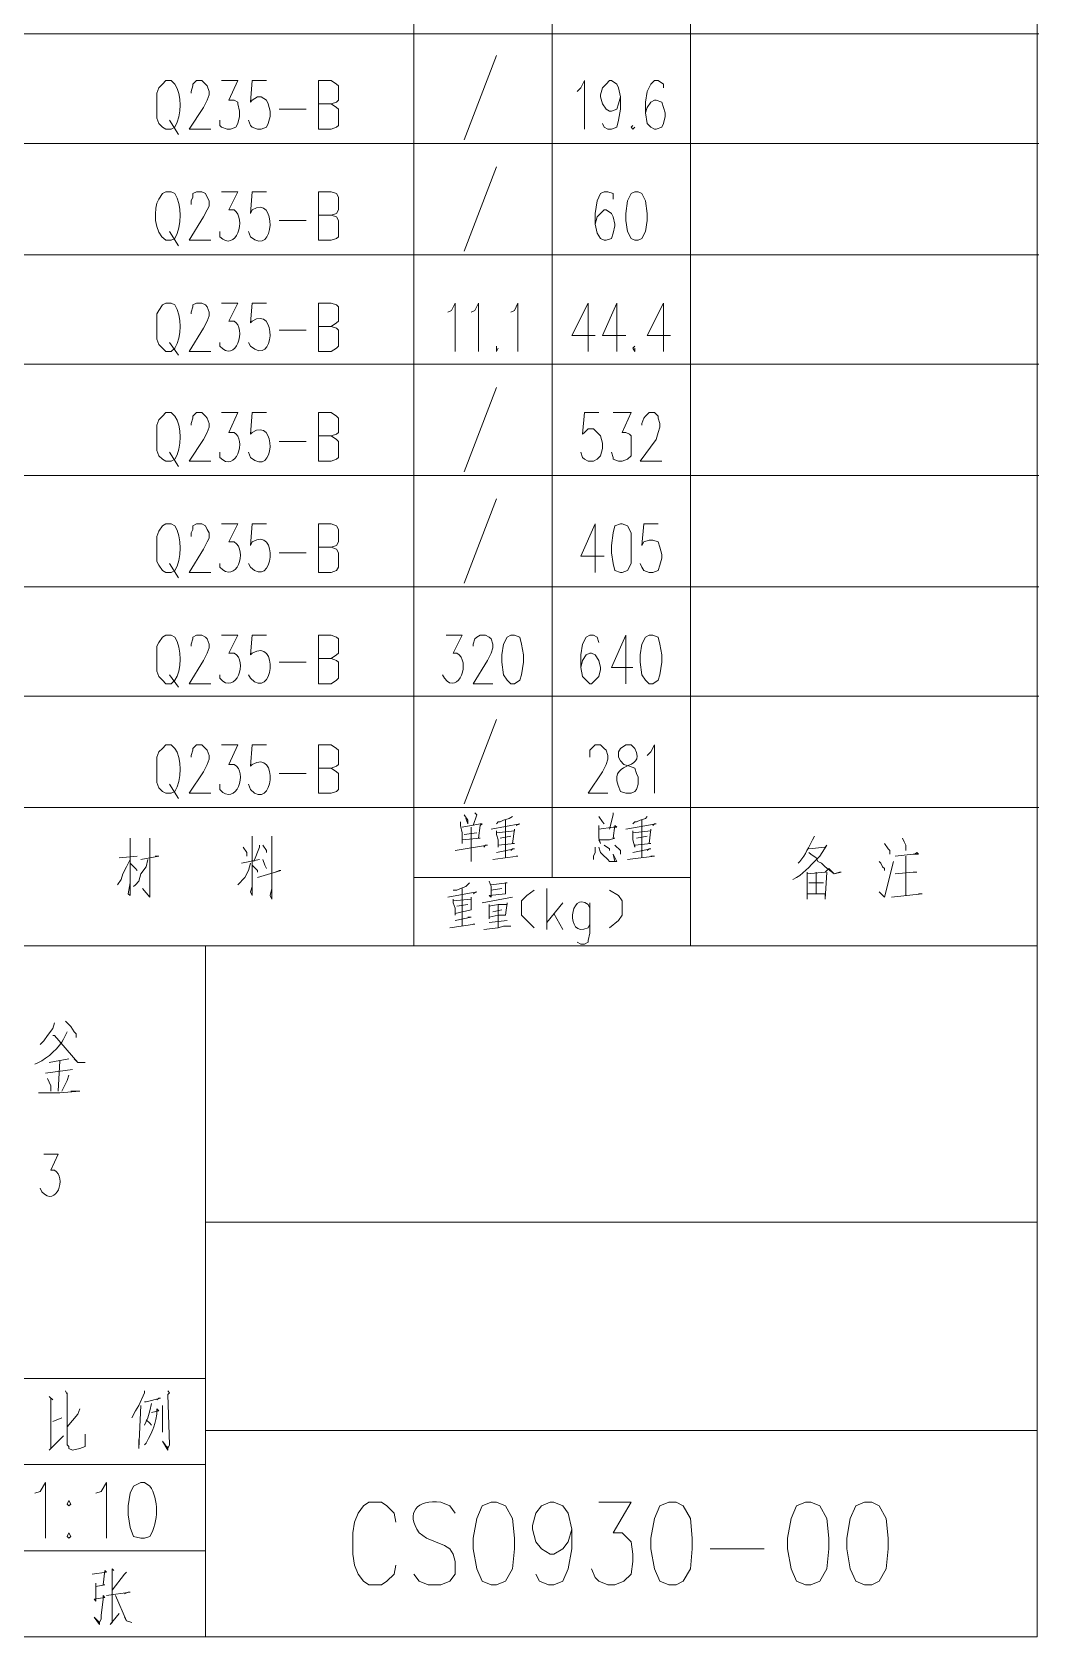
# Model space of a CAD drawing. Header units: millimetres. Extents: x 0 to 819, y 0 to 1152.
# Drawn here: x 718.3 to 819.2, y 14.4 to 175.3 of the extents above; entities that cross this region are included whole.
import ezdxf

# ---------------------------------------------------------------- set-up
doc = ezdxf.new("R2010")
doc.units = ezdxf.units.MM
doc.layers.add('1', color=7, linetype='Continuous')

msp = doc.modelspace()

# ---------------------------------------------------------------- linework, layer by layer
at = {"layer": '1', "color": 0, "lineweight": 18}
for points in [[(819, 14.361732), (43.56, 14.361732), (43.56, 1151.601732), (819, 1151.601732), (819, 14.361732)], [(819, 177.621732), (819, 166.461732)], [(819, 166.461732), (819, 144.321732)], [(819, 144.321732), (819, 133.161732)], [(819, 133.161732), (819, 122.001732)], [(819, 122.001732), (819, 111.021732)], [(819, 111.021732), (819, 83.481732)], [(569.34, 83.661732), (819, 83.661732)], [(569.34, 83.661732), (819, 83.661732)], [(735.66, 83.661732), (735.66, 14.361732)]]:
    msp.add_lwpolyline(points, dxfattribs=at)
at = {"layer": '1', "color": 0, "lineweight": 9}
for points in [[(756.54, 175.101732), (756.54, 186.261732)], [(770.4, 175.101732), (770.4, 186.261732)], [(784.26, 175.101732), (784.26, 186.261732)], [(819.18, 175.101732), (569.34, 175.101732)], [(819.18, 175.101732), (569.34, 175.101732)], [(756.54, 164.121732), (756.54, 175.101732)], [(770.4, 175.101732), (770.4, 164.121732)], [(770.4, 164.121732), (770.4, 175.101732)], [(784.26, 164.121732), (784.26, 175.101732)], [(764.82, 172.941732), (761.58, 164.481732)], [(734.22, 169.161732), (734.22, 169.341732), (734.4, 169.881732), (734.4, 170.061732), (734.76, 170.421732), (735.3, 170.421732), (735.66, 170.061732), (735.84, 169.881732), (736.02, 169.341732), (736.02, 168.981732), (735.84, 168.441732), (735.48, 167.721732), (734.04, 165.561732), (736.2, 165.561732)], [(737.28, 170.421732), (738.9, 170.421732), (738, 168.441732), (738.54, 168.441732), (738.9, 168.261732), (738.9, 168.081732), (739.08, 167.361732), (739.08, 166.821732), (738.9, 166.101732), (738.72, 165.741732), (738.18, 165.561732), (737.82, 165.561732), (737.28, 165.741732), (737.1, 165.921732), (737.1, 166.461732)], [(741.78, 170.421732), (740.34, 170.421732), (740.16, 168.261732), (740.34, 168.441732), (740.88, 168.801732), (741.24, 168.801732), (741.78, 168.441732), (741.96, 168.081732), (742.14, 167.361732), (742.14, 166.821732), (741.96, 166.101732), (741.78, 165.741732), (741.24, 165.561732), (740.88, 165.561732), (740.34, 165.741732), (740.16, 165.921732), (739.98, 166.461732)], [(747, 165.561732), (747, 170.421732), (748.26, 170.421732), (748.8, 170.061732), (748.98, 169.881732), (748.98, 169.341732), (748.98, 168.981732), (748.98, 168.441732), (748.8, 168.261732), (748.26, 168.081732), (747, 168.081732)], [(772.92, 169.341732), (773.28, 169.701732), (773.64, 170.421732), (773.64, 165.561732)], [(777.24, 168.801732), (777.06, 168.081732), (776.88, 167.541732), (776.34, 167.361732), (776.16, 167.361732), (775.8, 167.541732), (775.44, 168.081732), (775.26, 168.801732), (775.26, 168.981732), (775.44, 169.701732), (775.8, 170.061732), (776.16, 170.421732), (776.34, 170.421732), (776.88, 170.061732), (777.06, 169.701732), (777.24, 168.801732), (777.24, 167.541732), (777.06, 166.461732), (776.88, 165.741732), (776.34, 165.561732), (775.98, 165.561732), (775.62, 165.741732), (775.44, 166.101732)], [(781.56, 169.701732), (781.56, 170.061732), (781.02, 170.421732), (780.66, 170.421732), (780.3, 170.061732), (779.94, 169.341732), (779.76, 168.261732), (779.76, 167.181732), (779.94, 166.101732), (780.3, 165.741732), (780.66, 165.561732), (780.84, 165.561732), (781.38, 165.741732), (781.56, 166.101732), (781.74, 166.821732), (781.74, 167.181732), (781.56, 167.721732), (781.38, 168.261732), (780.84, 168.441732), (780.66, 168.441732), (780.3, 168.261732), (779.94, 167.721732), (779.76, 167.181732)], [(743.04, 167.541732), (745.74, 167.541732)], [(748.26, 168.081732), (748.8, 167.721732), (748.98, 167.541732), (748.98, 167.181732), (748.98, 166.461732), (748.98, 165.921732), (748.8, 165.741732), (748.26, 165.561732), (747, 165.561732)], [(732.06, 166.461732), (732.96, 165.021732)], [(778.5, 165.921732), (778.32, 165.741732), (778.5, 165.561732), (778.68, 165.741732)], [(819.18, 164.121732), (569.34, 164.121732)], [(819.18, 164.121732), (569.34, 164.121732)], [(756.54, 152.961732), (756.54, 164.121732)], [(770.4, 164.121732), (770.4, 152.961732)], [(770.4, 152.961732), (770.4, 164.121732)], [(784.26, 152.961732), (784.26, 164.121732)], [(764.82, 161.781732), (761.58, 153.321732)], [(734.22, 158.001732), (734.22, 158.361732), (734.4, 158.721732), (734.4, 159.081732), (734.76, 159.261732), (735.3, 159.261732), (735.66, 159.081732), (735.84, 158.721732), (736.02, 158.361732), (736.02, 157.821732), (735.84, 157.461732), (735.48, 156.741732), (734.04, 154.401732), (736.2, 154.401732)], [(747, 154.401732), (747, 159.261732), (748.26, 159.261732), (748.8, 159.081732), (748.98, 158.721732), (748.98, 158.361732), (748.98, 157.821732), (748.98, 157.461732), (748.8, 157.101732), (748.26, 156.921732), (747, 156.921732)], [(776.52, 158.541732), (776.52, 159.081732), (775.98, 159.261732), (775.62, 159.261732), (775.26, 159.081732), (774.9, 158.361732), (774.72, 157.101732), (774.72, 156.021732), (774.9, 155.121732), (775.26, 154.581732), (775.62, 154.401732), (775.8, 154.401732), (776.34, 154.581732), (776.52, 155.121732), (776.7, 155.841732), (776.7, 156.021732), (776.52, 156.741732), (776.34, 157.101732), (775.8, 157.461732), (775.62, 157.461732), (775.26, 157.101732), (774.9, 156.741732), (774.72, 156.021732)], [(778.68, 159.261732), (778.32, 159.081732), (777.96, 158.361732), (777.78, 157.101732), (777.78, 156.381732), (777.96, 155.301732), (778.32, 154.581732), (778.68, 154.401732), (779.04, 154.401732), (779.4, 154.581732), (779.76, 155.301732), (779.94, 156.381732), (779.94, 157.101732), (779.76, 158.361732), (779.4, 159.081732), (779.04, 159.261732), (778.68, 159.261732)], [(743.04, 156.381732), (745.74, 156.381732)], [(748.26, 156.921732), (748.8, 156.741732), (748.98, 156.381732), (748.98, 156.021732), (748.98, 155.301732), (748.98, 154.761732), (748.8, 154.581732), (748.26, 154.401732), (747, 154.401732)], [(732.06, 155.301732), (732.96, 153.861732)], [(819.18, 152.961732), (569.34, 152.961732)], [(819.18, 152.961732), (569.34, 152.961732)], [(756.54, 141.981732), (756.54, 152.961732)], [(770.4, 152.961732), (770.4, 141.981732)], [(770.4, 141.981732), (770.4, 152.961732)], [(784.26, 141.981732), (784.26, 152.961732)], [(734.22, 147.021732), (734.22, 147.201732), (734.4, 147.741732), (734.4, 147.921732), (734.76, 148.101732), (735.3, 148.101732), (735.66, 147.921732), (735.84, 147.741732), (736.02, 147.201732), (736.02, 146.841732), (735.84, 146.301732), (735.48, 145.581732), (734.04, 143.241732), (736.2, 143.241732)], [(747, 143.241732), (747, 148.101732), (748.26, 148.101732), (748.8, 147.921732), (748.98, 147.741732), (748.98, 147.201732), (748.98, 146.841732), (748.98, 146.301732), (748.8, 146.121732), (748.26, 145.761732), (747, 145.761732)], [(759.96, 147.201732), (760.32, 147.381732), (760.68, 148.101732), (760.68, 143.241732)], [(762.3, 147.201732), (762.66, 147.381732), (763.02, 148.101732), (763.02, 143.241732)], [(766.26, 147.201732), (766.62, 147.381732), (766.98, 148.101732), (766.98, 143.241732)], [(774, 148.101732), (772.38, 144.861732), (774.72, 144.861732)], [(774, 148.101732), (774, 143.241732)], [(776.88, 148.101732), (775.44, 144.861732), (777.78, 144.861732)], [(776.88, 148.101732), (776.88, 143.241732)], [(781.56, 148.101732), (779.94, 144.861732), (782.28, 144.861732)], [(781.56, 148.101732), (781.56, 143.241732)], [(743.04, 145.401732), (745.74, 145.401732)], [(748.26, 145.761732), (748.8, 145.581732), (748.98, 145.401732), (748.98, 144.861732), (748.98, 144.141732), (748.98, 143.781732), (748.8, 143.601732), (748.26, 143.241732), (747, 143.241732)], [(732.06, 144.141732), (732.96, 142.881732)], [(764.82, 143.781732), (764.82, 143.601732), (764.82, 143.241732), (765, 143.601732)], [(778.68, 143.781732), (778.5, 143.601732), (778.68, 143.241732), (778.68, 143.601732)], [(819.18, 141.981732), (569.34, 141.981732)], [(819.18, 141.981732), (569.34, 141.981732)], [(756.54, 130.821732), (756.54, 141.981732)], [(770.4, 141.981732), (770.4, 130.821732)], [(770.4, 130.821732), (770.4, 141.981732)], [(784.26, 130.821732), (784.26, 141.981732)], [(764.82, 139.641732), (761.58, 131.181732)], [(734.22, 135.861732), (734.22, 136.041732), (734.4, 136.581732), (734.4, 136.761732), (734.76, 137.121732), (735.3, 137.121732), (735.66, 136.761732), (735.84, 136.581732), (736.02, 136.041732), (736.02, 135.681732), (735.84, 135.141732), (735.48, 134.421732), (734.04, 132.261732), (736.2, 132.261732)], [(747, 132.261732), (747, 137.121732), (748.26, 137.121732), (748.8, 136.761732), (748.98, 136.581732), (748.98, 136.041732), (748.98, 135.681732), (748.98, 135.141732), (748.8, 134.961732), (748.26, 134.781732), (747, 134.781732)], [(775.08, 137.121732), (773.64, 137.121732), (773.46, 134.961732), (773.64, 135.141732), (774, 135.501732), (774.54, 135.501732), (774.9, 135.141732), (775.26, 134.781732), (775.44, 134.061732), (775.44, 133.521732), (775.26, 132.801732), (774.9, 132.441732), (774.54, 132.261732), (774, 132.261732), (773.64, 132.441732), (773.46, 132.621732), (773.28, 133.161732)], [(776.52, 137.121732), (778.32, 137.121732), (777.42, 135.141732), (777.78, 135.141732), (778.14, 134.961732), (778.32, 134.781732), (778.32, 134.061732), (778.32, 133.521732), (778.32, 132.801732), (777.96, 132.441732), (777.42, 132.261732), (777.06, 132.261732), (776.52, 132.441732), (776.52, 132.621732), (776.34, 133.161732)], [(779.4, 135.861732), (779.4, 136.041732), (779.58, 136.581732), (779.76, 136.761732), (780.12, 137.121732), (780.66, 137.121732), (781.02, 136.761732), (781.02, 136.581732), (781.2, 136.041732), (781.2, 135.681732), (781.02, 135.141732), (780.84, 134.421732), (779.22, 132.261732), (781.38, 132.261732)], [(743.04, 134.241732), (745.74, 134.241732)], [(748.26, 134.781732), (748.8, 134.421732), (748.98, 134.241732), (748.98, 133.881732), (748.98, 133.161732), (748.98, 132.621732), (748.8, 132.441732), (748.26, 132.261732), (747, 132.261732)], [(732.06, 133.161732), (732.96, 131.721732)], [(819.18, 130.821732), (569.34, 130.821732)], [(819.18, 130.821732), (569.34, 130.821732)], [(756.54, 119.661732), (756.54, 130.821732)], [(770.4, 130.821732), (770.4, 119.661732)], [(770.4, 119.661732), (770.4, 130.821732)], [(784.26, 119.661732), (784.26, 130.821732)], [(764.82, 128.481732), (761.58, 120.021732)], [(734.22, 124.701732), (734.22, 125.061732), (734.4, 125.421732), (734.4, 125.781732), (734.76, 125.961732), (735.3, 125.961732), (735.66, 125.781732), (735.84, 125.421732), (736.02, 125.061732), (736.02, 124.521732), (735.84, 124.161732), (735.48, 123.441732), (734.04, 121.101732), (736.2, 121.101732)], [(747, 121.101732), (747, 125.961732), (748.26, 125.961732), (748.8, 125.781732), (748.98, 125.421732), (748.98, 125.061732), (748.98, 124.521732), (748.98, 124.161732), (748.8, 123.801732), (748.26, 123.621732), (747, 123.621732)], [(774.72, 125.961732), (773.28, 122.721732), (775.62, 122.721732)], [(774.72, 125.961732), (774.72, 121.101732)], [(777.24, 125.961732), (776.7, 125.781732), (776.52, 125.061732), (776.34, 123.801732), (776.34, 123.081732), (776.52, 122.001732), (776.7, 121.281732), (777.24, 121.101732), (777.42, 121.101732), (777.96, 121.281732), (778.32, 122.001732), (778.32, 123.081732), (778.32, 123.801732), (778.32, 125.061732), (777.96, 125.781732), (777.42, 125.961732), (777.24, 125.961732)], [(781.02, 125.961732), (779.58, 125.961732), (779.4, 123.801732), (779.58, 124.161732), (780.12, 124.341732), (780.48, 124.341732), (781.02, 124.161732), (781.2, 123.621732), (781.38, 122.901732), (781.38, 122.541732), (781.2, 121.821732), (781.02, 121.281732), (780.48, 121.101732), (780.12, 121.101732), (779.58, 121.281732), (779.4, 121.641732), (779.22, 122.001732)], [(743.04, 123.081732), (745.74, 123.081732)], [(748.26, 123.621732), (748.8, 123.441732), (748.98, 123.081732), (748.98, 122.721732), (748.98, 122.001732), (748.98, 121.641732), (748.8, 121.281732), (748.26, 121.101732), (747, 121.101732)], [(732.06, 122.001732), (732.96, 120.561732)], [(819.18, 119.661732), (569.34, 119.661732)], [(819.18, 119.661732), (569.34, 119.661732)], [(756.54, 108.681732), (756.54, 119.661732)], [(770.4, 119.661732), (770.4, 108.681732)], [(770.4, 108.681732), (770.4, 119.661732)], [(784.26, 108.681732), (784.26, 119.661732)], [(734.22, 113.721732), (734.22, 113.901732), (734.4, 114.441732), (734.4, 114.621732), (734.76, 114.801732), (735.3, 114.801732), (735.66, 114.621732), (735.84, 114.441732), (736.02, 113.901732), (736.02, 113.541732), (735.84, 113.001732), (735.48, 112.281732), (734.04, 109.941732), (736.2, 109.941732)], [(747, 109.941732), (747, 114.801732), (748.26, 114.801732), (748.8, 114.621732), (748.98, 114.441732), (748.98, 113.901732), (748.98, 113.541732), (748.98, 113.001732), (748.8, 112.821732), (748.26, 112.461732), (747, 112.461732)], [(762.48, 113.721732), (762.48, 113.901732), (762.66, 114.441732), (762.84, 114.621732), (763.2, 114.801732), (763.74, 114.801732), (764.1, 114.621732), (764.28, 114.441732), (764.46, 113.901732), (764.46, 113.541732), (764.28, 113.001732), (763.92, 112.281732), (762.48, 109.941732), (764.46, 109.941732)], [(766.26, 114.801732), (765.9, 114.621732), (765.54, 113.901732), (765.36, 112.821732), (765.36, 112.101732), (765.54, 110.841732), (765.9, 110.301732), (766.26, 109.941732), (766.62, 109.941732), (767.16, 110.301732), (767.34, 110.841732), (767.52, 112.101732), (767.52, 112.821732), (767.34, 113.901732), (767.16, 114.621732), (766.62, 114.801732), (766.26, 114.801732)], [(775.08, 114.081732), (774.9, 114.621732), (774.54, 114.801732), (774.18, 114.801732), (773.82, 114.621732), (773.46, 113.901732), (773.28, 112.821732), (773.28, 111.561732), (773.46, 110.661732), (773.82, 110.301732), (774.18, 109.941732), (774.36, 109.941732), (774.72, 110.301732), (775.08, 110.661732), (775.26, 111.381732), (775.26, 111.561732), (775.08, 112.281732), (774.72, 112.821732), (774.36, 113.001732), (774.18, 113.001732), (773.82, 112.821732), (773.46, 112.281732), (773.28, 111.561732)], [(777.78, 114.801732), (776.34, 111.561732), (778.5, 111.561732)], [(777.78, 114.801732), (777.78, 109.941732)], [(780.12, 114.801732), (779.76, 114.621732), (779.4, 113.901732), (779.22, 112.821732), (779.22, 112.101732), (779.4, 110.841732), (779.76, 110.301732), (780.12, 109.941732), (780.48, 109.941732), (781.02, 110.301732), (781.2, 110.841732), (781.38, 112.101732), (781.38, 112.821732), (781.2, 113.901732), (781.02, 114.621732), (780.48, 114.801732), (780.12, 114.801732)], [(743.04, 112.101732), (745.74, 112.101732)], [(748.26, 112.461732), (748.8, 112.281732), (748.98, 112.101732), (748.98, 111.561732), (748.98, 110.841732), (748.98, 110.481732), (748.8, 110.301732), (748.26, 109.941732), (747, 109.941732)], [(732.06, 110.841732), (732.96, 109.581732)], [(819.18, 108.681732), (569.34, 108.681732)], [(819.18, 108.681732), (569.34, 108.681732)], [(756.54, 97.521732), (756.54, 108.681732)], [(770.4, 108.681732), (770.4, 97.521732)], [(770.4, 97.521732), (770.4, 108.681732)], [(784.26, 97.521732), (784.26, 108.681732)], [(764.82, 106.341732), (761.58, 97.881732)], [(734.22, 102.561732), (734.22, 102.741732), (734.4, 103.281732), (734.4, 103.461732), (734.76, 103.821732), (735.3, 103.821732), (735.66, 103.461732), (735.84, 103.281732), (736.02, 102.741732), (736.02, 102.381732), (735.84, 101.841732), (735.48, 101.121732), (734.04, 98.961732), (736.2, 98.961732)], [(747, 98.961732), (747, 103.821732), (748.26, 103.821732), (748.8, 103.461732), (748.98, 103.281732), (748.98, 102.741732), (748.98, 102.381732), (748.98, 101.841732), (748.8, 101.661732), (748.26, 101.481732), (747, 101.481732)], [(774.18, 102.561732), (774.18, 102.741732), (774.18, 103.281732), (774.36, 103.461732), (774.72, 103.821732), (775.26, 103.821732), (775.62, 103.461732), (775.8, 103.281732), (775.98, 102.741732), (775.98, 102.381732), (775.8, 101.841732), (775.44, 101.121732), (774, 98.961732), (775.98, 98.961732)], [(779.94, 102.741732), (780.3, 103.101732), (780.66, 103.821732), (780.66, 98.961732)], [(748.26, 101.481732), (748.8, 101.121732), (748.98, 100.941732), (748.98, 100.581732), (748.98, 99.861732), (748.98, 99.321732), (748.8, 99.141732), (748.26, 98.961732), (747, 98.961732)], [(732.06, 99.861732), (732.96, 98.421732)], [(743.04, 100.941732), (745.74, 100.941732)], [(819.18, 97.521732), (569.34, 97.521732)], [(756.54, 83.661732), (756.54, 97.521732)], [(761.58, 96.801732), (761.94, 96.261732), (761.94, 95.901732), (761.76, 96.441732)], [(762.66, 96.981732), (762.84, 96.801732), (762.84, 96.801732), (762.48, 95.721732)], [(766.44, 96.621732), (766.08, 96.441732), (765.54, 96.261732), (765.18, 96.081732), (765, 96.081732), (764.82, 95.901732)], [(770.4, 90.501732), (770.4, 97.521732)], [(775.08, 96.621732), (775.44, 96.081732), (775.62, 95.901732)], [(776.52, 96.981732), (776.52, 96.801732), (776.16, 95.361732)], [(779.94, 96.621732), (779.76, 96.441732), (779.22, 96.261732), (778.86, 96.081732), (778.68, 96.081732), (778.5, 95.901732)], [(784.26, 83.661732), (784.26, 97.521732)], [(761.22, 96.081732), (761.22, 95.721732), (761.4, 95.001732), (761.4, 93.921732), (761.4, 94.281732), (763.2, 94.461732), (763.02, 94.461732), (763.2, 95.721732), (763.38, 95.901732), (763.2, 95.901732), (763.2, 95.901732), (761.4, 95.541732)], [(761.58, 94.821732), (762.84, 95.001732)], [(762.3, 95.541732), (762.3, 93.381732), (762.3, 92.301732), (762.3, 92.121732), (762.3, 92.301732), (762.3, 92.841732)], [(764.28, 95.361732), (767.16, 95.901732), (767.16, 95.901732), (766.8, 95.721732)], [(764.82, 95.181732), (764.82, 94.821732), (765, 94.281732), (765, 93.561732), (765, 93.741732), (766.62, 93.921732), (766.44, 93.921732), (766.62, 95.361732), (766.62, 95.181732), (764.82, 95.001732)], [(765.72, 96.261732), (765.72, 92.481732)], [(775.08, 95.721732), (775.08, 95.361732), (775.08, 94.461732), (775.26, 93.921732), (775.08, 94.281732), (776.16, 94.281732), (776.7, 94.461732), (776.52, 94.461732), (776.7, 95.721732), (776.88, 95.541732), (776.52, 95.541732), (775.08, 95.361732)], [(777.78, 95.361732), (780.84, 95.901732), (780.66, 95.901732), (780.48, 95.721732)], [(778.5, 95.181732), (778.5, 94.821732), (778.5, 94.281732), (778.68, 93.561732), (778.68, 93.741732), (780.3, 93.921732), (780.12, 93.921732), (780.3, 95.361732), (780.3, 95.181732), (778.5, 95.001732)], [(779.4, 96.261732), (779.4, 92.481732)], [(728.1, 94.461732), (728.1, 94.281732), (728.1, 88.701732), (727.92, 88.881732), (728.1, 89.961732)], [(730.08, 94.461732), (730.08, 94.281732), (730.08, 88.881732), (730.08, 88.521732), (730.08, 88.521732), (729.36, 89.421732), (730.08, 88.521732)], [(739.44, 93.561732), (739.8, 93.021732), (739.8, 92.841732), (739.8, 92.661732)], [(740.34, 94.641732), (740.34, 94.281732), (740.34, 88.701732), (740.16, 89.061732), (740.34, 89.601732)], [(741.06, 93.741732), (741.06, 93.561732), (740.52, 92.121732)], [(741.42, 93.741732), (741.78, 93.201732), (741.78, 93.021732)], [(742.32, 94.641732), (742.32, 94.281732), (742.32, 88.341732), (742.14, 88.701732), (742.32, 89.421732)], [(760.68, 93.201732), (763.92, 93.741732), (763.74, 93.741732), (763.56, 93.561732)], [(764.82, 93.021732), (766.62, 93.381732), (766.44, 93.381732), (766.26, 93.201732)], [(765.18, 94.461732), (766.26, 94.641732)], [(774.72, 93.561732), (774.72, 93.021732), (774.54, 92.661732), (774.54, 92.481732), (774.54, 92.301732)], [(775.08, 93.561732), (775.26, 93.021732), (775.62, 92.661732), (775.8, 92.481732), (775.98, 92.301732), (776.16, 92.121732), (776.52, 92.121732), (776.88, 92.121732), (776.52, 92.841732), (776.7, 92.121732)], [(775.62, 93.741732), (776.16, 93.381732), (776.16, 93.201732)], [(776.7, 93.741732), (777.24, 93.201732), (777.24, 93.201732), (777.24, 92.841732)], [(778.5, 93.021732), (780.3, 93.381732), (780.12, 93.381732), (779.94, 93.201732)], [(778.86, 94.461732), (779.94, 94.641732)], [(803.7, 93.921732), (804.06, 93.381732), (804.24, 93.201732), (804.24, 92.841732)], [(805.5, 94.461732), (805.68, 94.101732), (805.86, 93.741732), (805.86, 93.561732), (805.86, 93.201732)], [(728.1, 92.301732), (727.74, 91.581732), (727.38, 90.861732), (727.2, 90.321732), (726.84, 89.781732)], [(727.02, 92.481732), (728.82, 92.661732)], [(728.1, 91.941732), (728.64, 91.401732), (728.82, 91.221732)], [(729.9, 92.301732), (729.72, 91.581732), (729.18, 90.861732), (729, 90.141732), (728.64, 89.781732), (728.46, 89.601732)], [(729.18, 92.301732), (730.98, 92.661732), (730.98, 92.661732), (730.62, 92.661732)], [(740.16, 91.941732), (739.98, 91.221732), (739.62, 90.501732), (738.9, 89.781732)], [(739.26, 91.941732), (741.06, 92.301732)], [(740.34, 91.761732), (740.88, 91.221732), (740.88, 91.041732)], [(741.42, 92.301732), (741.6, 91.761732), (741.78, 91.401732)], [(764.46, 92.301732), (766.98, 92.661732), (766.98, 92.661732), (766.8, 92.661732)], [(777.96, 92.301732), (780.66, 92.661732), (780.48, 92.661732), (780.3, 92.661732)], [(796.14, 93.021732), (796.32, 92.841732), (796.86, 92.481732), (797.04, 92.121732), (797.4, 91.941732), (797.76, 91.581732), (798.66, 90.861732), (799.38, 91.041732), (799.2, 91.041732), (798.66, 90.861732), (798.12, 91.401732), (797.76, 91.041732), (795.96, 90.861732), (795.96, 91.041732), (795.96, 91.041732), (795.96, 88.341732), (795.96, 88.701732), (795.96, 88.881732), (797.76, 88.881732), (797.76, 88.341732), (797.94, 91.041732)], [(803.16, 92.121732), (803.34, 91.941732), (803.52, 91.581732), (803.7, 91.401732), (803.7, 91.221732)], [(803.16, 89.061732), (803.7, 88.521732), (804.6, 92.121732)], [(804.78, 92.661732), (806.58, 92.841732), (807.12, 92.841732), (806.94, 93.021732), (806.76, 92.841732)], [(805.86, 92.661732), (805.86, 88.701732)], [(740.88, 90.501732), (743.22, 91.221732), (743.04, 91.221732), (742.68, 91.041732)], [(756.54, 90.501732), (784.26, 90.501732)], [(764.1, 90.141732), (764.28, 89.601732), (764.28, 88.521732), (764.1, 88.701732), (765.72, 88.881732), (765.72, 88.881732), (765.72, 89.961732), (765.9, 89.961732), (764.28, 89.781732)], [(796.86, 91.041732), (796.86, 88.881732)], [(804.78, 90.861732), (806.58, 91.041732), (806.94, 91.041732), (806.76, 91.041732), (806.58, 91.041732)], [(759.96, 88.521732), (762.84, 89.061732), (762.84, 89.061732), (762.48, 88.881732)], [(762.12, 89.961732), (761.76, 89.601732), (761.22, 89.421732), (760.86, 89.241732), (760.68, 89.241732), (760.5, 89.241732)], [(760.5, 88.341732), (760.5, 87.981732), (760.68, 87.441732), (760.68, 86.721732), (760.68, 86.901732), (762.3, 87.261732), (762.3, 87.261732), (762.3, 88.521732), (762.3, 88.341732), (760.5, 88.161732)], [(761.4, 89.421732), (761.4, 85.641732)], [(763.38, 87.981732), (764.46, 88.161732), (766.44, 88.521732)], [(764.28, 89.241732), (765.36, 89.421732)], [(768.6, 89.241732), (767.88, 88.701732), (767.34, 88.161732), (767.34, 86.721732), (767.88, 86.181732), (768.6, 85.461732)], [(769.86, 85.281732), (769.86, 89.421732)], [(776.16, 89.241732), (777.06, 88.701732), (777.42, 88.161732), (777.42, 86.721732), (777.06, 86.181732), (776.16, 85.461732)], [(796.14, 89.961732), (797.58, 89.961732)], [(804.42, 88.521732), (807.48, 88.881732), (807.48, 88.881732), (807.12, 88.881732)], [(760.86, 87.621732), (761.94, 87.801732)], [(764.1, 87.801732), (764.1, 87.621732), (764.1, 86.361732), (764.1, 86.541732), (765, 86.721732), (765.72, 86.721732), (765.72, 86.721732), (765.9, 87.981732), (765.9, 87.801732), (765, 87.801732), (764.1, 87.621732)], [(764.46, 87.081732), (765.36, 87.261732)], [(765, 87.801732), (765, 85.461732)], [(771.48, 87.981732), (769.86, 86.001732)], [(770.58, 86.901732), (771.48, 85.281732)], [(774.18, 87.981732), (774.18, 84.921732), (774, 84.201732), (774, 84.021732), (773.64, 83.841732), (773.28, 83.841732), (772.92, 84.021732)], [(760.14, 85.461732), (762.66, 85.821732), (762.66, 85.821732), (762.48, 85.821732)], [(760.68, 86.181732), (762.3, 86.541732), (762.12, 86.541732), (761.94, 86.541732)], [(763.56, 85.281732), (765, 85.461732), (765.54, 85.641732), (766.26, 85.641732), (765.72, 85.641732)], [(764.1, 86.001732), (765.9, 86.181732)], [(720.54, 75.921732), (720.36, 75.381732), (719.82, 74.661732), (719.46, 74.121732), (719.1, 73.761732)], [(721.62, 76.101732), (722.16, 75.561732), (722.52, 75.021732), (722.7, 74.841732), (722.7, 74.481732)], [(720.36, 74.661732), (720.54, 74.661732), (722.88, 71.961732), (723.6, 71.961732), (722.88, 71.961732), (722.52, 72.321732)], [(722.34, 71.241732), (719.64, 70.881732)], [(721.98, 72.321732), (720, 71.961732)], [(721.08, 72.141732), (720.9, 69.081732)], [(719.82, 70.341732), (720.18, 69.621732), (720.18, 69.081732)], [(721.98, 70.701732), (721.8, 70.161732), (721.26, 69.081732)], [(718.92, 68.901732), (721.08, 68.901732), (723.06, 69.081732), (722.7, 69.081732), (722.16, 69.081732)], [(735.66, 55.941732), (819, 55.941732)], [(569.34, 40.281732), (735.66, 40.281732)], [(721.62, 39.021732), (721.8, 38.661732), (721.8, 38.841732), (721.8, 34.701732), (721.8, 33.621732), (721.98, 33.441732), (721.98, 33.261732), (722.34, 33.081732), (723.06, 33.261732), (723.6, 33.441732), (723.6, 33.441732), (723.6, 34.701732)], [(729.54, 39.021732), (729.54, 38.841732), (729, 37.581732), (728.64, 37.041732), (728.28, 36.321732)], [(731.88, 39.021732), (732.06, 38.841732), (731.88, 38.661732), (732.06, 33.621732), (732.06, 33.621732), (731.88, 33.261732), (731.88, 33.081732), (731.34, 33.981732), (731.88, 33.261732), (731.88, 33.441732)], [(720, 38.481732), (720.36, 38.121732), (720.18, 38.301732), (720.18, 33.261732), (720, 33.081732), (721.44, 34.521732)], [(721.8, 35.421732), (722.88, 36.681732), (723.06, 37.221732)], [(729.18, 37.581732), (729, 33.261732), (729, 33.621732), (729, 33.621732), (729, 34.161732)], [(729.54, 37.941732), (729.72, 37.941732), (729.72, 37.941732), (731.16, 38.301732), (730.98, 38.301732), (730.8, 38.121732)], [(730.26, 37.761732), (730.26, 37.761732), (730.08, 37.041732), (729.9, 36.321732), (729.72, 35.961732), (729.54, 35.601732)], [(731.34, 37.581732), (731.34, 37.401732), (731.34, 37.401732), (731.34, 34.881732), (731.34, 35.601732)], [(720.36, 35.961732), (721.26, 36.321732)], [(729.72, 36.141732), (730.08, 35.781732), (730.26, 35.601732)], [(735.66, 35.061732), (819, 35.061732)], [(569.34, 31.641732), (735.66, 31.641732)], [(718.56, 28.761732), (719.1, 28.941732), (719.64, 29.841732), (719.64, 24.261732)], [(724.68, 28.761732), (725.22, 28.941732), (725.76, 29.841732), (725.76, 24.261732)], [(721.98, 28.041732), (721.8, 27.681732), (721.98, 27.501732), (722.16, 27.681732), (721.98, 28.041732)], [(754.74, 25.881732), (754.56, 26.781732), (753.84, 27.501732), (753.3, 27.861732), (752.04, 27.861732), (751.5, 27.501732), (750.96, 26.781732), (750.6, 25.881732), (750.42, 24.801732), (750.42, 22.641732), (750.6, 21.561732), (750.96, 20.661732), (751.5, 19.941732), (752.04, 19.581732), (753.3, 19.581732), (753.84, 19.941732), (754.56, 20.661732), (754.74, 21.561732)], [(764.28, 27.861732), (763.38, 27.501732), (762.84, 26.241732), (762.48, 24.261732), (762.48, 23.181732), (762.84, 21.201732), (763.38, 19.941732), (764.28, 19.581732), (764.82, 19.581732), (765.72, 19.941732), (766.44, 21.201732), (766.62, 23.181732), (766.62, 24.261732), (766.44, 26.241732), (765.72, 27.501732), (764.82, 27.861732), (764.28, 27.861732)], [(772.38, 25.161732), (772.02, 23.901732), (771.48, 23.181732), (770.58, 22.641732), (770.22, 22.641732), (769.32, 23.181732), (768.78, 23.901732), (768.42, 25.161732), (768.42, 25.521732), (768.78, 26.781732), (769.32, 27.501732), (770.22, 27.861732), (770.58, 27.861732), (771.48, 27.501732), (772.02, 26.781732), (772.38, 25.161732), (772.38, 23.181732), (772.02, 21.201732), (771.48, 19.941732), (770.58, 19.581732), (770.04, 19.581732), (769.14, 19.941732), (768.78, 20.661732)], [(775.08, 27.861732), (778.32, 27.861732), (776.52, 24.801732), (777.42, 24.801732), (777.96, 24.261732), (778.32, 23.901732), (778.5, 22.641732), (778.5, 21.921732), (778.32, 20.661732), (777.6, 19.941732), (776.7, 19.581732), (775.98, 19.581732), (775.08, 19.941732), (774.72, 20.301732), (774.36, 21.201732)], [(782.1, 27.861732), (781.2, 27.501732), (780.66, 26.241732), (780.3, 24.261732), (780.3, 23.181732), (780.66, 21.201732), (781.2, 19.941732), (782.1, 19.581732), (782.82, 19.581732), (783.54, 19.941732), (784.26, 21.201732), (784.44, 23.181732), (784.44, 24.261732), (784.26, 26.241732), (783.54, 27.501732), (782.82, 27.861732), (782.1, 27.861732)], [(795.78, 27.861732), (794.88, 27.501732), (794.34, 26.241732), (793.98, 24.261732), (793.98, 23.181732), (794.34, 21.201732), (794.88, 19.941732), (795.78, 19.581732), (796.32, 19.581732), (797.22, 19.941732), (797.94, 21.201732), (798.12, 23.181732), (798.12, 24.261732), (797.94, 26.241732), (797.22, 27.501732), (796.32, 27.861732), (795.78, 27.861732)], [(801.72, 27.861732), (800.82, 27.501732), (800.28, 26.241732), (799.92, 24.261732), (799.92, 23.181732), (800.28, 21.201732), (800.82, 19.941732), (801.72, 19.581732), (802.44, 19.581732), (803.16, 19.941732), (803.88, 21.201732), (804.06, 23.181732), (804.06, 24.261732), (803.88, 26.241732), (803.16, 27.501732), (802.44, 27.861732), (801.72, 27.861732)], [(721.98, 24.801732), (721.8, 24.441732), (721.98, 24.261732), (722.16, 24.441732), (721.98, 24.801732)], [(569.34, 23.001732), (735.66, 23.001732)], [(786.24, 23.181732), (791.64, 23.181732)], [(724.32, 20.661732), (725.76, 20.841732), (725.58, 21.021732), (725.4, 19.581732), (725.58, 19.581732), (724.68, 19.401732), (724.68, 19.761732), (724.68, 19.401732), (724.68, 17.961732), (724.5, 18.141732), (725.58, 18.321732), (725.4, 18.501732), (725.4, 18.141732), (725.22, 16.521732), (725.22, 16.161732), (725.04, 15.801732), (725.04, 15.621732), (724.5, 16.341732), (725.04, 15.801732), (725.04, 15.801732)], [(726.3, 21.201732), (726.48, 21.021732), (726.3, 21.201732), (726.3, 15.801732), (726.12, 15.621732), (727.02, 16.701732)], [(727.74, 20.841732), (727.56, 20.661732), (726.3, 19.041732)], [(725.76, 18.501732), (728.1, 18.861732), (727.92, 18.861732), (727.56, 18.681732)], [(726.66, 18.501732), (727.74, 15.981732), (728.28, 15.801732), (727.74, 15.981732), (727.56, 16.341732)]]:
    msp.add_lwpolyline(points, dxfattribs=at)
for points, knots in [([(731.7, 170.421732), (731.7, 170.421732), (731.34, 170.061732), (731.34, 170.061732), (731.34, 170.061732), (730.98, 169.701732), (730.98, 169.701732), (730.98, 169.701732), (730.8, 169.161732), (730.8, 169.161732), (730.8, 169.161732), (730.8, 168.441732), (730.8, 168.441732), (730.8, 168.441732), (730.8, 167.361732), (730.8, 167.361732), (730.8, 167.361732), (730.8, 166.641732), (730.8, 166.641732), (730.8, 166.641732), (730.98, 166.101732), (730.98, 166.101732), (730.98, 166.101732), (731.34, 165.741732), (731.34, 165.741732), (731.34, 165.741732), (731.7, 165.561732), (731.7, 165.561732), (731.7, 165.561732), (732.24, 165.561732), (732.24, 165.561732), (732.24, 165.561732), (732.6, 165.741732), (732.6, 165.741732), (733.32, 167.001732), (733.32, 168.981732), (732.6, 170.061732), (732.6, 170.061732), (732.24, 170.421732), (732.24, 170.421732), (732.24, 170.421732), (731.7, 170.421732), (731.7, 170.421732)], [0, 0, 0, 0, 1, 1, 1, 2, 2, 2, 3, 3, 3, 4, 4, 4, 5, 5, 5, 6, 6, 6, 7, 7, 7, 8, 8, 8, 9, 9, 9, 10, 10, 10, 11, 11, 11, 12, 12, 12, 13, 13, 13, 14, 14, 14, 14]), ([(731.7, 159.261732), (731.7, 159.261732), (731.34, 159.081732), (731.34, 159.081732), (731.34, 159.081732), (730.98, 158.541732), (730.98, 158.541732), (730.44, 157.641732), (730.44, 155.121732), (731.7, 154.401732), (731.7, 154.401732), (732.24, 154.401732), (732.24, 154.401732), (732.24, 154.401732), (732.6, 154.581732), (732.6, 154.581732), (733.32, 155.841732), (733.32, 158.001732), (732.6, 159.081732), (732.6, 159.081732), (732.24, 159.261732), (732.24, 159.261732), (732.24, 159.261732), (731.7, 159.261732), (731.7, 159.261732)], [0, 0, 0, 0, 1, 1, 1, 2, 2, 2, 3, 3, 3, 4, 4, 4, 5, 5, 5, 6, 6, 6, 7, 7, 7, 8, 8, 8, 8]), ([(737.28, 159.261732), (737.28, 159.261732), (738.9, 159.261732), (738.9, 159.261732), (738.9, 159.261732), (738, 157.461732), (738, 157.461732), (738, 157.461732), (738.54, 157.461732), (738.54, 157.461732), (739.8, 156.561732), (738.72, 153.141732), (737.1, 154.761732), (737.1, 154.761732), (737.1, 155.301732), (737.1, 155.301732)], [0, 0, 0, 0, 1, 1, 1, 2, 2, 2, 3, 3, 3, 4, 4, 4, 5, 5, 5, 5]), ([(741.78, 159.261732), (741.78, 159.261732), (740.34, 159.261732), (740.34, 159.261732), (740.34, 159.261732), (740.16, 157.101732), (740.16, 157.101732), (740.16, 157.101732), (740.34, 157.461732), (740.34, 157.461732), (742.86, 159.081732), (742.68, 152.601732), (740.16, 154.761732), (740.16, 154.761732), (739.98, 155.301732), (739.98, 155.301732)], [0, 0, 0, 0, 1, 1, 1, 2, 2, 2, 3, 3, 3, 4, 4, 4, 5, 5, 5, 5]), ([(731.7, 148.101732), (731.7, 148.101732), (731.34, 147.921732), (731.34, 147.921732), (731.34, 147.921732), (730.98, 147.381732), (730.98, 147.381732), (730.98, 147.381732), (730.8, 147.021732), (730.8, 147.021732), (730.8, 147.021732), (730.8, 146.301732), (730.8, 146.301732), (730.8, 146.301732), (730.8, 145.221732), (730.8, 145.221732), (730.8, 145.221732), (730.8, 144.501732), (730.8, 144.501732), (730.8, 144.501732), (730.98, 143.961732), (730.98, 143.961732), (730.98, 143.961732), (731.34, 143.601732), (731.34, 143.601732), (731.34, 143.601732), (731.7, 143.241732), (731.7, 143.241732), (731.7, 143.241732), (732.24, 143.241732), (732.24, 143.241732), (732.24, 143.241732), (732.6, 143.601732), (732.6, 143.601732), (733.32, 144.681732), (733.32, 146.841732), (732.6, 147.921732), (732.6, 147.921732), (732.24, 148.101732), (732.24, 148.101732), (732.24, 148.101732), (731.7, 148.101732), (731.7, 148.101732)], [0, 0, 0, 0, 1, 1, 1, 2, 2, 2, 3, 3, 3, 4, 4, 4, 5, 5, 5, 6, 6, 6, 7, 7, 7, 8, 8, 8, 9, 9, 9, 10, 10, 10, 11, 11, 11, 12, 12, 12, 13, 13, 13, 14, 14, 14, 14]), ([(737.28, 148.101732), (737.28, 148.101732), (738.9, 148.101732), (738.9, 148.101732), (738.9, 148.101732), (738, 146.301732), (738, 146.301732), (738, 146.301732), (738.54, 146.301732), (738.54, 146.301732), (739.8, 145.581732), (738.72, 141.981732), (737.1, 143.781732), (737.1, 143.781732), (737.1, 144.141732), (737.1, 144.141732)], [0, 0, 0, 0, 1, 1, 1, 2, 2, 2, 3, 3, 3, 4, 4, 4, 5, 5, 5, 5]), ([(741.78, 148.101732), (741.78, 148.101732), (740.34, 148.101732), (740.34, 148.101732), (740.34, 148.101732), (740.16, 146.121732), (740.16, 146.121732), (740.16, 146.121732), (740.34, 146.301732), (740.34, 146.301732), (742.86, 147.921732), (742.68, 141.621732), (740.16, 143.781732), (740.16, 143.781732), (739.98, 144.141732), (739.98, 144.141732)], [0, 0, 0, 0, 1, 1, 1, 2, 2, 2, 3, 3, 3, 4, 4, 4, 5, 5, 5, 5]), ([(731.7, 137.121732), (731.7, 137.121732), (731.34, 136.761732), (731.34, 136.761732), (731.34, 136.761732), (730.98, 136.401732), (730.98, 136.401732), (730.98, 136.401732), (730.8, 135.861732), (730.8, 135.861732), (730.8, 135.861732), (730.8, 135.141732), (730.8, 135.141732), (730.8, 135.141732), (730.8, 134.061732), (730.8, 134.061732), (730.8, 134.061732), (730.8, 133.341732), (730.8, 133.341732), (730.8, 133.341732), (730.98, 132.801732), (730.98, 132.801732), (730.98, 132.801732), (731.34, 132.441732), (731.34, 132.441732), (731.34, 132.441732), (731.7, 132.261732), (731.7, 132.261732), (731.7, 132.261732), (732.24, 132.261732), (732.24, 132.261732), (732.24, 132.261732), (732.6, 132.441732), (732.6, 132.441732), (733.32, 133.521732), (733.32, 135.861732), (732.6, 136.761732), (732.6, 136.761732), (732.24, 137.121732), (732.24, 137.121732), (732.24, 137.121732), (731.7, 137.121732), (731.7, 137.121732)], [0, 0, 0, 0, 1, 1, 1, 2, 2, 2, 3, 3, 3, 4, 4, 4, 5, 5, 5, 6, 6, 6, 7, 7, 7, 8, 8, 8, 9, 9, 9, 10, 10, 10, 11, 11, 11, 12, 12, 12, 13, 13, 13, 14, 14, 14, 14]), ([(737.28, 137.121732), (737.28, 137.121732), (738.9, 137.121732), (738.9, 137.121732), (738.9, 137.121732), (738, 135.141732), (738, 135.141732), (738, 135.141732), (738.54, 135.141732), (738.54, 135.141732), (739.8, 134.421732), (738.72, 131.001732), (737.1, 132.621732), (737.1, 132.621732), (737.1, 133.161732), (737.1, 133.161732)], [0, 0, 0, 0, 1, 1, 1, 2, 2, 2, 3, 3, 3, 4, 4, 4, 5, 5, 5, 5]), ([(741.78, 137.121732), (741.78, 137.121732), (740.34, 137.121732), (740.34, 137.121732), (740.34, 137.121732), (740.16, 134.961732), (740.16, 134.961732), (740.16, 134.961732), (740.34, 135.141732), (740.34, 135.141732), (742.86, 136.761732), (742.68, 130.461732), (740.16, 132.621732), (740.16, 132.621732), (739.98, 133.161732), (739.98, 133.161732)], [0, 0, 0, 0, 1, 1, 1, 2, 2, 2, 3, 3, 3, 4, 4, 4, 5, 5, 5, 5]), ([(731.7, 125.961732), (731.7, 125.961732), (731.34, 125.781732), (731.34, 125.781732), (731.34, 125.781732), (730.98, 125.241732), (730.98, 125.241732), (730.98, 125.241732), (730.8, 124.701732), (730.8, 124.701732), (730.8, 124.701732), (730.8, 124.161732), (730.8, 124.161732), (730.8, 124.161732), (730.8, 122.901732), (730.8, 122.901732), (730.8, 122.901732), (730.8, 122.181732), (730.8, 122.181732), (730.8, 122.181732), (730.98, 121.821732), (730.98, 121.821732), (730.98, 121.821732), (731.34, 121.281732), (731.34, 121.281732), (731.34, 121.281732), (731.7, 121.101732), (731.7, 121.101732), (731.7, 121.101732), (732.24, 121.101732), (732.24, 121.101732), (732.24, 121.101732), (732.6, 121.281732), (732.6, 121.281732), (733.32, 122.361732), (733.32, 124.701732), (732.6, 125.781732), (732.6, 125.781732), (732.24, 125.961732), (732.24, 125.961732), (732.24, 125.961732), (731.7, 125.961732), (731.7, 125.961732)], [0, 0, 0, 0, 1, 1, 1, 2, 2, 2, 3, 3, 3, 4, 4, 4, 5, 5, 5, 6, 6, 6, 7, 7, 7, 8, 8, 8, 9, 9, 9, 10, 10, 10, 11, 11, 11, 12, 12, 12, 13, 13, 13, 14, 14, 14, 14]), ([(737.28, 125.961732), (737.28, 125.961732), (738.9, 125.961732), (738.9, 125.961732), (738.9, 125.961732), (738, 124.161732), (738, 124.161732), (738, 124.161732), (738.54, 124.161732), (738.54, 124.161732), (739.98, 123.261732), (738.72, 119.841732), (737.1, 121.641732), (737.1, 121.641732), (737.1, 122.001732), (737.1, 122.001732)], [0, 0, 0, 0, 1, 1, 1, 2, 2, 2, 3, 3, 3, 4, 4, 4, 5, 5, 5, 5]), ([(741.78, 125.961732), (741.78, 125.961732), (740.34, 125.961732), (740.34, 125.961732), (740.34, 125.961732), (740.16, 123.801732), (740.16, 123.801732), (740.16, 123.801732), (740.34, 124.161732), (740.34, 124.161732), (743.04, 125.781732), (742.5, 119.301732), (740.16, 121.641732), (740.16, 121.641732), (739.98, 122.001732), (739.98, 122.001732)], [0, 0, 0, 0, 1, 1, 1, 2, 2, 2, 3, 3, 3, 4, 4, 4, 5, 5, 5, 5]), ([(731.7, 114.801732), (731.7, 114.801732), (731.34, 114.621732), (731.34, 114.621732), (731.34, 114.621732), (730.98, 114.081732), (730.98, 114.081732), (730.98, 114.081732), (730.8, 113.721732), (730.8, 113.721732), (730.8, 113.721732), (730.8, 113.001732), (730.8, 113.001732), (730.8, 113.001732), (730.8, 111.921732), (730.8, 111.921732), (730.8, 111.921732), (730.8, 111.201732), (730.8, 111.201732), (730.8, 111.201732), (730.98, 110.661732), (730.98, 110.661732), (730.98, 110.661732), (731.34, 110.301732), (731.34, 110.301732), (731.34, 110.301732), (731.7, 109.941732), (731.7, 109.941732), (731.7, 109.941732), (732.24, 109.941732), (732.24, 109.941732), (732.24, 109.941732), (732.6, 110.301732), (732.6, 110.301732), (733.32, 111.201732), (733.32, 113.541732), (732.6, 114.621732), (732.6, 114.621732), (732.24, 114.801732), (732.24, 114.801732), (732.24, 114.801732), (731.7, 114.801732), (731.7, 114.801732)], [0, 0, 0, 0, 1, 1, 1, 2, 2, 2, 3, 3, 3, 4, 4, 4, 5, 5, 5, 6, 6, 6, 7, 7, 7, 8, 8, 8, 9, 9, 9, 10, 10, 10, 11, 11, 11, 12, 12, 12, 13, 13, 13, 14, 14, 14, 14]), ([(737.28, 114.801732), (737.28, 114.801732), (738.9, 114.801732), (738.9, 114.801732), (738.9, 114.801732), (738, 113.001732), (738, 113.001732), (738, 113.001732), (738.54, 113.001732), (738.54, 113.001732), (739.98, 112.281732), (738.72, 108.681732), (737.1, 110.481732), (737.1, 110.481732), (737.1, 110.841732), (737.1, 110.841732)], [0, 0, 0, 0, 1, 1, 1, 2, 2, 2, 3, 3, 3, 4, 4, 4, 5, 5, 5, 5]), ([(741.78, 114.801732), (741.78, 114.801732), (740.34, 114.801732), (740.34, 114.801732), (740.34, 114.801732), (740.16, 112.821732), (740.16, 112.821732), (740.16, 112.821732), (740.34, 113.001732), (740.34, 113.001732), (743.04, 114.621732), (742.5, 108.141732), (740.16, 110.481732), (740.16, 110.481732), (739.98, 110.841732), (739.98, 110.841732)], [0, 0, 0, 0, 1, 1, 1, 2, 2, 2, 3, 3, 3, 4, 4, 4, 5, 5, 5, 5]), ([(759.78, 114.801732), (759.78, 114.801732), (761.4, 114.801732), (761.4, 114.801732), (761.4, 114.801732), (760.5, 113.001732), (760.5, 113.001732), (760.5, 113.001732), (760.86, 113.001732), (760.86, 113.001732), (762.3, 112.281732), (761.04, 108.681732), (759.6, 110.481732), (759.6, 110.481732), (759.42, 110.841732), (759.42, 110.841732)], [0, 0, 0, 0, 1, 1, 1, 2, 2, 2, 3, 3, 3, 4, 4, 4, 5, 5, 5, 5]), ([(731.7, 103.821732), (731.7, 103.821732), (731.34, 103.461732), (731.34, 103.461732), (731.34, 103.461732), (730.98, 103.101732), (730.98, 103.101732), (730.98, 103.101732), (730.8, 102.561732), (730.8, 102.561732), (730.8, 102.561732), (730.8, 101.841732), (730.8, 101.841732), (730.8, 101.841732), (730.8, 100.761732), (730.8, 100.761732), (730.8, 100.761732), (730.8, 100.041732), (730.8, 100.041732), (730.8, 100.041732), (730.98, 99.501732), (730.98, 99.501732), (730.98, 99.501732), (731.34, 99.141732), (731.34, 99.141732), (731.34, 99.141732), (731.7, 98.961732), (731.7, 98.961732), (731.7, 98.961732), (732.24, 98.961732), (732.24, 98.961732), (732.24, 98.961732), (732.6, 99.141732), (732.6, 99.141732), (733.32, 100.221732), (733.32, 102.561732), (732.6, 103.461732), (732.6, 103.461732), (732.24, 103.821732), (732.24, 103.821732), (732.24, 103.821732), (731.7, 103.821732), (731.7, 103.821732)], [0, 0, 0, 0, 1, 1, 1, 2, 2, 2, 3, 3, 3, 4, 4, 4, 5, 5, 5, 6, 6, 6, 7, 7, 7, 8, 8, 8, 9, 9, 9, 10, 10, 10, 11, 11, 11, 12, 12, 12, 13, 13, 13, 14, 14, 14, 14]), ([(737.28, 103.821732), (737.28, 103.821732), (738.9, 103.821732), (738.9, 103.821732), (738.9, 103.821732), (738, 101.841732), (738, 101.841732), (738, 101.841732), (738.54, 101.841732), (738.54, 101.841732), (739.98, 101.121732), (738.72, 97.521732), (737.1, 99.321732), (737.1, 99.321732), (737.1, 99.861732), (737.1, 99.861732)], [0, 0, 0, 0, 1, 1, 1, 2, 2, 2, 3, 3, 3, 4, 4, 4, 5, 5, 5, 5]), ([(741.78, 103.821732), (741.78, 103.821732), (740.34, 103.821732), (740.34, 103.821732), (740.34, 103.821732), (740.16, 101.661732), (740.16, 101.661732), (740.16, 101.661732), (740.34, 101.841732), (740.34, 101.841732), (743.04, 103.461732), (742.5, 96.981732), (740.16, 99.321732), (740.16, 99.321732), (739.98, 99.861732), (739.98, 99.861732)], [0, 0, 0, 0, 1, 1, 1, 2, 2, 2, 3, 3, 3, 4, 4, 4, 5, 5, 5, 5]), ([(777.78, 103.821732), (777.78, 103.821732), (777.24, 103.461732), (777.24, 103.461732), (777.24, 103.461732), (777.06, 103.101732), (777.06, 103.101732), (777.06, 103.101732), (777.06, 102.561732), (777.06, 102.561732), (777.06, 102.561732), (777.24, 102.201732), (777.24, 102.201732), (777.24, 102.201732), (777.6, 101.841732), (777.6, 101.841732), (777.6, 101.841732), (778.14, 101.661732), (778.14, 101.661732), (778.14, 101.661732), (778.68, 101.481732), (778.68, 101.481732), (778.68, 101.481732), (778.86, 100.941732), (778.86, 100.941732), (778.86, 100.941732), (779.04, 100.581732), (779.04, 100.581732), (779.04, 100.581732), (779.04, 99.861732), (779.04, 99.861732), (779.04, 99.861732), (778.86, 99.321732), (778.86, 99.321732), (778.86, 99.321732), (778.68, 99.141732), (778.68, 99.141732), (778.68, 99.141732), (778.32, 98.961732), (778.32, 98.961732), (778.32, 98.961732), (777.78, 98.961732), (777.78, 98.961732), (777.78, 98.961732), (777.24, 99.141732), (777.24, 99.141732), (775.62, 102.561732), (779.94, 100.941732), (778.68, 103.461732), (778.68, 103.461732), (778.32, 103.821732), (778.32, 103.821732), (778.32, 103.821732), (777.78, 103.821732), (777.78, 103.821732)], [0, 0, 0, 0, 1, 1, 1, 2, 2, 2, 3, 3, 3, 4, 4, 4, 5, 5, 5, 6, 6, 6, 7, 7, 7, 8, 8, 8, 9, 9, 9, 10, 10, 10, 11, 11, 11, 12, 12, 12, 13, 13, 13, 14, 14, 14, 15, 15, 15, 16, 16, 16, 17, 17, 17, 18, 18, 18, 18]), ([(796.14, 93.381732), (796.14, 93.381732), (797.76, 93.561732), (797.76, 93.561732), (797.76, 93.561732), (797.76, 93.561732), (797.76, 93.561732), (797.76, 93.561732), (797.94, 93.741732), (797.94, 93.741732), (797.94, 93.741732), (797.22, 92.661732), (797.22, 92.661732), (796.5, 91.941732), (795.78, 91.041732), (794.88, 90.501732), (794.88, 90.501732), (794.52, 90.321732), (794.52, 90.321732)], [0, 0, 0, 0, 1, 1, 1, 2, 2, 2, 3, 3, 3, 4, 4, 4, 5, 5, 5, 6, 6, 6, 6]), ([(796.68, 94.641732), (796.68, 94.641732), (796.5, 94.281732), (796.5, 94.281732), (796.14, 93.561732), (795.78, 92.841732), (795.24, 92.121732), (795.24, 92.121732), (795.06, 91.941732), (795.06, 91.941732)], [0, 0, 0, 0, 1, 1, 1, 2, 2, 2, 3, 3, 3, 3]), ([(774.18, 87.441732), (774.18, 87.441732), (774, 87.801732), (774, 87.801732), (772.2, 89.241732), (771.66, 84.381732), (774, 85.461732), (774, 85.461732), (774.18, 85.821732), (774.18, 85.821732)], [0, 0, 0, 0, 1, 1, 1, 2, 2, 2, 3, 3, 3, 3]), ([(721.8, 75.021732), (721.8, 75.021732), (721.44, 74.301732), (721.44, 74.301732), (721.08, 73.581732), (719.82, 72.321732), (718.92, 71.961732), (718.92, 71.961732), (718.56, 71.781732), (718.56, 71.781732)], [0, 0, 0, 0, 1, 1, 1, 2, 2, 2, 3, 3, 3, 3]), ([(719.46, 62.781732), (719.46, 62.781732), (720.9, 62.781732), (720.9, 62.781732), (720.9, 62.781732), (720.18, 61.161732), (720.18, 61.161732), (720.18, 61.161732), (720.54, 61.161732), (720.54, 61.161732), (721.8, 60.441732), (720.72, 57.381732), (719.28, 59.001732), (719.28, 59.001732), (719.1, 59.361732), (719.1, 59.361732)], [0, 0, 0, 0, 1, 1, 1, 2, 2, 2, 3, 3, 3, 4, 4, 4, 5, 5, 5, 5]), ([(730.26, 36.861732), (730.26, 36.861732), (730.98, 37.041732), (730.98, 37.041732), (730.98, 37.041732), (730.8, 37.221732), (730.8, 37.221732), (730.8, 37.221732), (730.8, 36.681732), (730.8, 36.681732), (730.44, 35.061732), (730.44, 35.241732), (729.72, 33.801732), (729.72, 33.801732), (729.54, 33.621732), (729.54, 33.621732)], [0, 0, 0, 0, 1, 1, 1, 2, 2, 2, 3, 3, 3, 4, 4, 4, 5, 5, 5, 5]), ([(729.18, 29.841732), (729.18, 29.841732), (728.46, 29.481732), (728.46, 29.481732), (728.46, 29.481732), (728.1, 28.761732), (728.1, 28.761732), (728.1, 28.761732), (727.92, 27.501732), (727.92, 27.501732), (727.92, 27.501732), (727.92, 26.601732), (727.92, 26.601732), (727.92, 26.601732), (728.1, 25.341732), (728.1, 25.341732), (728.1, 25.341732), (728.46, 24.441732), (728.46, 24.441732), (728.46, 24.441732), (729.18, 24.261732), (729.18, 24.261732), (729.18, 24.261732), (729.54, 24.261732), (729.54, 24.261732), (729.54, 24.261732), (730.08, 24.441732), (730.08, 24.441732), (730.98, 25.881732), (730.98, 28.221732), (730.08, 29.481732), (730.08, 29.481732), (729.54, 29.841732), (729.54, 29.841732), (729.54, 29.841732), (729.18, 29.841732), (729.18, 29.841732)], [0, 0, 0, 0, 1, 1, 1, 2, 2, 2, 3, 3, 3, 4, 4, 4, 5, 5, 5, 6, 6, 6, 7, 7, 7, 8, 8, 8, 9, 9, 9, 10, 10, 10, 11, 11, 11, 12, 12, 12, 12]), ([(760.68, 26.781732), (760.68, 26.781732), (760.14, 27.501732), (760.14, 27.501732), (760.14, 27.501732), (759.24, 27.861732), (759.24, 27.861732), (756.9, 28.221732), (755.64, 26.781732), (757.08, 24.801732), (757.08, 24.801732), (757.8, 24.261732), (757.8, 24.261732), (757.8, 24.261732), (759.6, 23.541732), (759.6, 23.541732), (759.6, 23.541732), (760.14, 23.181732), (760.14, 23.181732), (760.14, 23.181732), (760.5, 22.641732), (760.5, 22.641732), (760.5, 22.641732), (760.68, 21.921732), (760.68, 21.921732), (760.68, 21.921732), (760.68, 20.661732), (760.68, 20.661732), (760.68, 20.661732), (760.14, 19.941732), (760.14, 19.941732), (760.14, 19.941732), (759.24, 19.581732), (759.24, 19.581732), (759.24, 19.581732), (757.98, 19.581732), (757.98, 19.581732), (757.98, 19.581732), (757.08, 19.941732), (757.08, 19.941732), (757.08, 19.941732), (756.54, 20.661732), (756.54, 20.661732)], [0, 0, 0, 0, 1, 1, 1, 2, 2, 2, 3, 3, 3, 4, 4, 4, 5, 5, 5, 6, 6, 6, 7, 7, 7, 8, 8, 8, 9, 9, 9, 10, 10, 10, 11, 11, 11, 12, 12, 12, 13, 13, 13, 14, 14, 14, 14])]:
    msp.add_open_spline(points, degree=3, knots=knots, dxfattribs=at)

doc.saveas('drawing.dxf')
